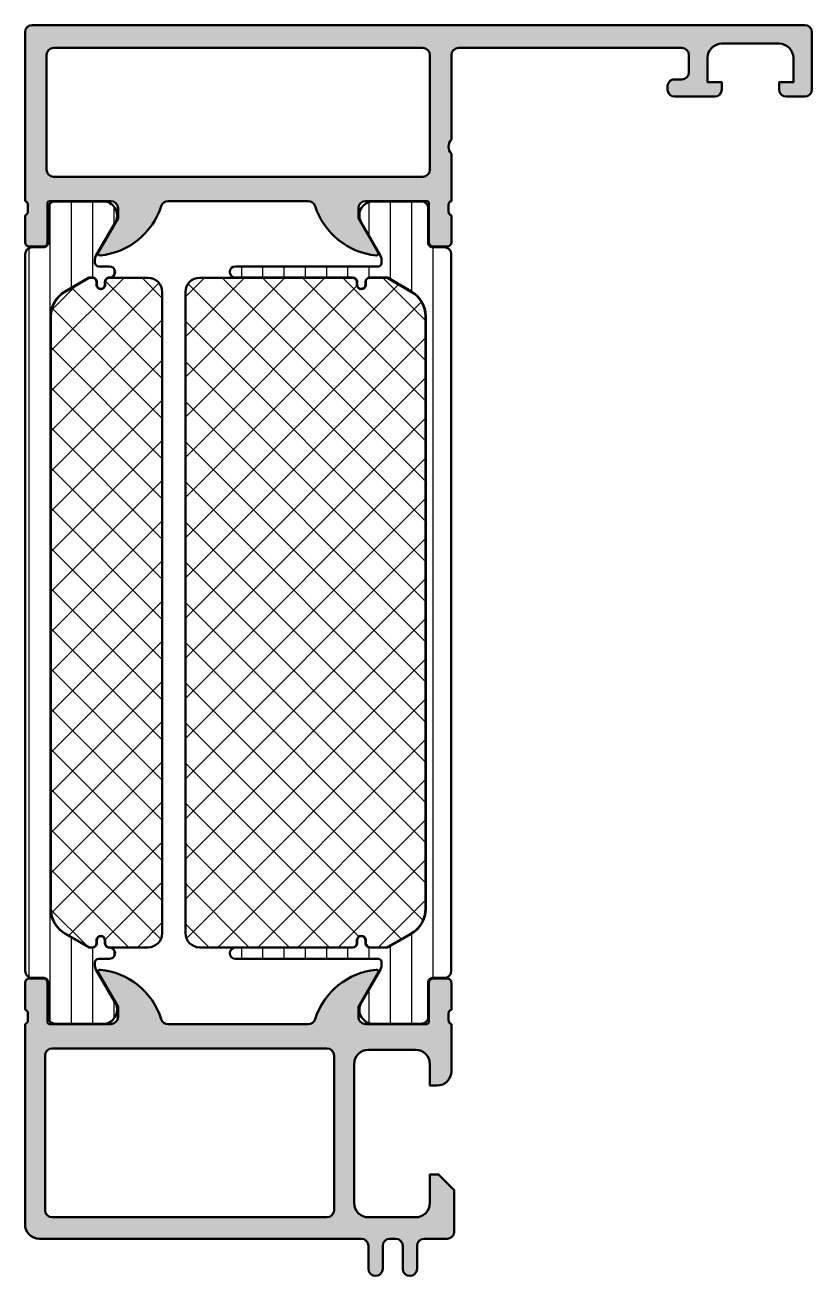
# Model space of a CAD drawing. Extents: x -30 to 25, y 2.6 to 90.
import ezdxf

# ---------------------------------------------------------------- set-up
doc = ezdxf.new("R2010")
doc.units = 0
for name, color, linetype, lineweight in [('0S-Alu contour', 7, 'Continuous', 50), ('0S-Alu hatch', 252, 'Continuous', 25), ('0S-Plastic contour', 254, 'Continuous', 50), ('0S-Plastic hatch', 253, 'Continuous', 25), ('0S-PT contour', 91, 'Continuous', 50), ('0S-PT hatch', 103, 'Continuous', 25)]:
    doc.layers.add(name, color=color, linetype=linetype, lineweight=lineweight)
pattern_1 = [(90, (0, 0), (-1.4859, 0), [])]
pattern_2 = [(135, (0, 0), (-1.403165018917055, -1.403165018917055), []), (225, (0, 0), (1.403165018917055, -1.403165018917055), [])]

# ---------------------------------------------------------------- blocks, each defined once
blk = doc.blocks.new('445310__942F8AA0_184A_4D0D_ACCE_D6B73CE4DEE0_')
at = {"layer": '0S-Alu hatch'}
h = blk.add_hatch(color=256, dxfattribs=at)
edge = h.paths.add_edge_path()
edge.add_line((-30, 89.50000000000001), (-30, 77.70000000000002))
edge.add_ellipse((-30.07883644654305, 77.4324794080069), major_axis=(-0.2788950563274323, 0), ratio=1, start_angle=178.8354106258941, end_angle=253.5801235805086, ccw=False)
edge.add_line((-29.799999, 77.42681100000848), (-29.799999, 76.97321700000853))
edge.add_ellipse((-30.07886709564317, 76.96755634053147), major_axis=(-0.278925541737151, 0), ratio=1, start_angle=106.42459455535439, end_angle=181.1628700728862, ccw=False)
edge.add_line((-30, 76.70001300000852), (-30, 74.82000200000002))
edge.add_arc((-29.7, 74.82000200000002), 0.3000000000000009, 180, 270)
edge.add_line((-29.7, 74.52000200000002), (-28.72002568095722, 74.52000200000002))
edge.add_arc((-28.72002568095722, 74.82000200000002), 0.3000000000000007, 270, 360)
edge.add_line((-28.42002568095722, 74.82000200000002), (-28.42002568095722, 77.58000000000001))
edge.add_ellipse((-28.30002568095725, 77.58000000000001), major_axis=(-0.1199999999999581, 0), ratio=1, start_angle=270, end_angle=360, ccw=False)
edge.add_line((-28.30002568095725, 77.69999999999997), (-24.00000000000005, 77.69999999999996))
edge.add_ellipse((-24.00000000000005, 77.19999999999997), major_axis=(-0.4999999999999841, 0), ratio=1, start_angle=180, end_angle=270, ccw=False)
edge.add_line((-23.50000000000006, 77.1999999999999), (-23.50000000000014, 76.4999999999999))
edge.add_line((-23.50000000000014, 76.4999999999999), (-24.8814954576225, 74.1071796769724))
edge.add_arc((-24.76188021535186, 74.03811978464825), 0.1381197846482768, 149.9999999999966, 275.6225775507904)
edge.add_arc((-25.23822324117373, 78.87660886184725), 4.999999999999465, 275.6225775507914, 342.2515836439296)
edge.add_ellipse((-19.99999999999992, 77.19999999999942), major_axis=(-0.5000000000005426, 0), ratio=1, start_angle=270, end_angle=342.2515836439292, ccw=False)
edge.add_line((-19.99999999999992, 77.69999999999997), (-10.20000000000016, 77.69999999999997))
edge.add_ellipse((-10.20000000000016, 77.19999999999933), major_axis=(-0.50000000000062, 0), ratio=1, start_angle=197.7484163560698, end_angle=270, ccw=False)
edge.add_arc((-4.96177675882636, 78.87660886184717), 4.999999999999383, 197.7484163560705, 264.3774224492094)
edge.add_arc((-5.438119784648151, 74.03811978464825), 0.1381197846482746, 264.3774224492096, 390.0000000000042)
edge.add_line((-5.31850454237751, 74.1071796769724), (-6.699999999999874, 76.4999999999999))
edge.add_line((-6.699999999999874, 76.4999999999999), (-6.699999999999938, 77.19999999999993))
edge.add_ellipse((-6.199999999999953, 77.19999999999997), major_axis=(-0.4999999999999858, 0), ratio=1, start_angle=270.0000000000004, end_angle=360, ccw=False)
edge.add_line((-6.199999999999956, 77.69999999999996), (-1.899974319042748, 77.69999999999997))
edge.add_ellipse((-1.899974319042748, 77.58000000000001), major_axis=(-0.1199999999999583, 0), ratio=1, start_angle=180, end_angle=270, ccw=False)
edge.add_line((-1.779974319042789, 77.58000000000001), (-1.779974319042793, 74.82000200000002))
edge.add_arc((-1.479974319042792, 74.82000200000002), 0.3000000000000007, 180, 270)
edge.add_line((-1.479974319042792, 74.52000200000002), (-0.5, 74.52000200000002))
edge.add_arc((-0.5, 74.82000200000002), 0.2999999999999971, 270, 360)
edge.add_line((-0.2000000000000028, 74.82000200000002), (-0.2000000000000028, 76.70001300000852))
edge.add_ellipse((-0.1211329043568377, 76.96755634053146), major_axis=(-0.278925541737145, 0), ratio=1, start_angle=-1.1628700728953163, end_angle=73.57540544464553, ccw=False)
edge.add_line((-0.4000009999999996, 76.97321700000856), (-0.4000010000000068, 77.42681100000839))
edge.add_ellipse((-0.1211635534569631, 77.4324794080069), major_axis=(-0.2788950563274335, 0), ratio=1, start_angle=-73.5801235805099, end_angle=1.1645893741260238, ccw=False)
edge.add_line((-0.1999999999999957, 77.70000000000002), (-0.2000000000000028, 80.99999999999996))
edge.add_ellipse((0.3250269539926585, 81.49999999999996), major_axis=(-0.7250195186467825, 0), ratio=1, start_angle=-43.6013499515912, end_angle=43.6013499515912, ccw=False)
edge.add_line((-0.2000000000000028, 81.99999999999994), (-0.2000000000000028, 87.9))
edge.add_ellipse((0.3000000000000114, 87.9), major_axis=(-0.5000000000000142, 0), ratio=1, start_angle=270, end_angle=360, ccw=False)
edge.add_line((0.3000000000000114, 88.4), (15.89999999999998, 88.4))
edge.add_ellipse((15.89999999999998, 87.90000000000003), major_axis=(-0.4999999999999947, 0), ratio=1, start_angle=180, end_angle=269.9999999999992, ccw=False)
edge.add_line((16.39999999999997, 87.90000000000003), (16.40000000000001, 86.70000000000005))
edge.add_ellipse((15.9, 86.70000000000003), major_axis=(-0.5000000000000142, 0), ratio=1, start_angle=90, end_angle=180, ccw=False)
edge.add_line((15.9, 86.20000000000002), (15.40000000000001, 86.20000000000002))
edge.add_arc((15.4, 85.70000000000002), 0.5000000000000063, 89.9999999999992, 180)
edge.add_line((14.9, 85.70000000000002), (14.90000000000001, 85.49999999999999))
edge.add_arc((15.40000000000002, 85.5), 0.5000000000000071, 180, 270)
edge.add_line((15.40000000000002, 85), (18.19999999999999, 85))
edge.add_arc((18.19999999999999, 85.5), 0.5000000000000018, 270, 360)
edge.add_line((18.69999999999999, 85.5), (18.69999999999999, 86))
edge.add_line((18.69999999999999, 86), (17.69999999999999, 86))
edge.add_line((17.69999999999999, 86), (17.69999999999998, 87.70000000000002))
edge.add_ellipse((18.69999999999998, 87.70000000000002), major_axis=(-1, 0), ratio=1, start_angle=269.9999999999996, end_angle=360, ccw=False)
edge.add_line((18.69999999999999, 88.70000000000002), (22.69999999999996, 88.7))
edge.add_ellipse((22.69999999999996, 87.70000000000002), major_axis=(-0.9999999999999948, 0), ratio=1, start_angle=180, end_angle=270, ccw=False)
edge.add_line((23.69999999999995, 87.70000000000002), (23.7, 86))
edge.add_line((23.7, 86), (22.69999999999999, 86))
edge.add_line((22.69999999999999, 86), (22.69999999999999, 85.5))
edge.add_arc((23.19999999999999, 85.5), 0.5, 180, 270)
edge.add_line((23.19999999999999, 85), (24.5, 85))
edge.add_arc((24.5, 85.5), 0.5, 270, 360)
edge.add_line((25, 85.5), (25, 89.50000000000001))
edge.add_arc((24.5, 89.50000000000001), 0.5, 0, 90)
edge.add_line((24.5, 90), (-29.5, 90))
edge.add_arc((-29.5, 89.50000000000001), 0.4999999999999999, 90, 180)
edge = h.paths.add_edge_path()
edge.add_ellipse((-28, 79.89999999999996), major_axis=(-0.5, 0), ratio=1, start_angle=0, end_angle=90, ccw=False)
edge.add_line((-28.5, 79.89999999999996), (-28.5, 87.90000000000002))
edge.add_ellipse((-28, 87.90000000000002), major_axis=(-0.5, 0), ratio=1, start_angle=270.0000000000004, end_angle=360, ccw=False)
edge.add_line((-28.00000000000001, 88.4), (-2.199999999999992, 88.4))
edge.add_ellipse((-2.199999999999995, 87.90000000000002), major_axis=(-0.4999999999999965, 0), ratio=1, start_angle=180, end_angle=269.9999999999996, ccw=False)
edge.add_line((-1.699999999999999, 87.90000000000002), (-1.699999999999995, 79.89999999999996))
edge.add_ellipse((-2.199999999999995, 79.89999999999996), major_axis=(-0.5, 0), ratio=1, start_angle=90, end_angle=180, ccw=False)
edge.add_line((-2.199999999999995, 79.39999999999996), (-28, 79.39999999999996))
at = {"layer": '0S-Alu contour', "color": 7}
for points in [[(-30, 89.50000000000001), (-30, 77.70000000000002)], [(24.5, 90), (-29.5, 90)], [(25, 85.5), (25, 89.50000000000001)], [(-28.00000000000001, 88.4), (-2.199999999999992, 88.4)], [(0.3000000000000114, 88.4), (15.89999999999998, 88.4)], [(18.69999999999999, 88.70000000000002), (22.69999999999996, 88.7)], [(-28.5, 79.89999999999996), (-28.5, 87.90000000000002)], [(-1.699999999999999, 87.90000000000002), (-1.699999999999995, 79.89999999999996)], [(-0.2000000000000028, 81.99999999999994), (-0.2000000000000028, 87.9)], [(16.39999999999997, 87.90000000000003), (16.40000000000001, 86.70000000000005)], [(18.69999999999999, 85.5), (18.69999999999999, 86), (17.69999999999999, 86), (17.69999999999998, 87.70000000000002)], [(23.69999999999995, 87.70000000000002), (23.7, 86), (22.69999999999999, 86), (22.69999999999999, 85.5)], [(14.9, 85.70000000000002), (14.90000000000001, 85.49999999999999)], [(15.9, 86.20000000000002), (15.40000000000001, 86.20000000000002)], [(15.40000000000002, 85), (18.19999999999999, 85)], [(23.19999999999999, 85), (24.5, 85)], [(-0.1999999999999957, 77.70000000000002), (-0.2000000000000028, 80.99999999999996)], [(-2.199999999999995, 79.39999999999996), (-28, 79.39999999999996)], [(-29.799999, 77.42681100000848), (-29.799999, 76.97321700000853)], [(-28.42002568095722, 74.82000200000002), (-28.42002568095722, 77.58000000000001)], [(-28.30002568095725, 77.69999999999997), (-24.00000000000005, 77.69999999999996)], [(-23.50000000000006, 77.1999999999999), (-23.50000000000014, 76.4999999999999), (-24.8814954576225, 74.1071796769724)], [(-19.99999999999992, 77.69999999999997), (-10.20000000000016, 77.69999999999997)], [(-5.31850454237751, 74.1071796769724), (-6.699999999999874, 76.4999999999999), (-6.699999999999938, 77.19999999999993)], [(-6.199999999999956, 77.69999999999996), (-1.899974319042748, 77.69999999999997)], [(-1.779974319042789, 77.58000000000001), (-1.779974319042793, 74.82000200000002)], [(-0.4000009999999996, 76.97321700000856), (-0.4000010000000068, 77.42681100000839)], [(-30, 76.70001300000852), (-30, 74.82000200000002)], [(-0.2000000000000028, 74.82000200000002), (-0.2000000000000028, 76.70001300000852)], [(-29.7, 74.52000200000002), (-28.72002568095722, 74.52000200000002)], [(-1.479974319042792, 74.52000200000002), (-0.5, 74.52000200000002)]]:
    blk.add_lwpolyline(points, dxfattribs=at)
for centre, radius, start, end in [((-29.5, 89.50000000000001), 0.4999999999999999, 90, 180), ((24.5, 89.50000000000001), 0.5, 0, 90), ((15.4, 85.70000000000002), 0.5000000000000063, 89.9999999999992, 180), ((15.40000000000002, 85.5), 0.5000000000000071, 180, 270), ((18.19999999999999, 85.5), 0.5000000000000018, 270, 0), ((23.19999999999999, 85.5), 0.5, 180, 270), ((24.5, 85.5), 0.5, 270, 0), ((-25.23822324117373, 78.87660886184725), 4.999999999999465, 275.6225775507914, 342.2515836439296), ((-4.96177675882636, 78.87660886184717), 4.999999999999383, 197.7484163560705, 264.3774224492094), ((-29.7, 74.82000200000002), 0.3000000000000009, 180, 270), ((-28.72002568095722, 74.82000200000002), 0.3000000000000007, 270, 0), ((-1.479974319042792, 74.82000200000002), 0.3000000000000007, 180, 270), ((-0.5, 74.82000200000002), 0.2999999999999971, 270, 0), ((-24.76188021535186, 74.03811978464825), 0.1381197846482768, 149.9999999999966, 275.6225775507904), ((-5.438119784648151, 74.03811978464825), 0.1381197846482746, 264.3774224492096, 30.00000000000416)]:
    blk.add_arc(centre, radius, start, end, dxfattribs=at)
at = {"layer": '0S-Alu contour', "color": 7, "extrusion": (0, 0, -1)}
for centre, radius, start, end in [((28, 87.90000000000002), 0.5, 0, 89.99999999999959), ((2.199999999999995, 87.90000000000002), 0.4999999999999965, 90.0000000000004, 180), ((-0.3000000000000114, 87.9), 0.5000000000000142, 0, 90), ((-15.89999999999998, 87.90000000000003), 0.4999999999999947, 90.00000000000081, 180), ((-18.69999999999998, 87.70000000000002), 1, 0, 90.0000000000004), ((-22.69999999999996, 87.70000000000002), 0.9999999999999948, 90, 180), ((-15.9, 86.70000000000003), 0.5000000000000142, 180, 270), ((-0.3250269539926585, 81.49999999999996), 0.7250195186467825, 316.3986500484088, 43.60134995159124), ((28, 79.89999999999996), 0.5, 270, 0), ((2.199999999999995, 79.89999999999996), 0.5, 180, 270), ((30.07883644654305, 77.4324794080069), 0.2788950563274323, 106.4198764194914, 181.164589374106), ((30.07886709564317, 76.96755634053147), 0.278925541737151, 178.8371299271138, 253.5754054446456), ((28.30002568095725, 77.58000000000001), 0.1199999999999581, 0, 90), ((24.00000000000005, 77.19999999999997), 0.4999999999999841, 90, 180), ((19.99999999999992, 77.19999999999942), 0.5000000000005426, 17.74841635607081, 90), ((10.20000000000016, 77.19999999999933), 0.50000000000062, 90, 162.2515836439302), ((6.199999999999953, 77.19999999999997), 0.4999999999999858, 0, 89.99999999999959), ((1.899974319042748, 77.58000000000001), 0.1199999999999584, 90, 180), ((0.1211635534569631, 77.4324794080069), 0.2788950563274335, 358.835410625874, 73.58012358050996), ((0.1211329043568377, 76.96755634053146), 0.278925541737145, 286.4245945553545, 1.162870072895314)]:
    blk.add_arc(centre, radius, start, end, dxfattribs=at)
blk = doc.blocks.new('245311__63A30DC7_624A_4DA8_8E64_0134F346E41F___566C9A61_03D6_4A6A_8E09_18BAAC783CF0_')
at = {"layer": '0S-Plastic hatch'}
h = blk.add_hatch(dxfattribs=at)
h.set_pattern_fill('ANSI31', color=256, scale=0.4680000000000001, angle=45, style=0)
h.set_pattern_definition(pattern_1)
edge = h.paths.add_edge_path()
edge.add_line((-29.98999999999998, 73.99000567891636), (-29.99000000000003, 23.90999432108362))
edge.add_arc((-29.50000267890925, 23.90999432108359), 0.4899973210907866, 180, 269.999999999995)
edge.add_line((-29.50000267890929, 23.41999699999281), (-28.68966866666667, 23.419997))
edge.add_ellipse((-28.68966866667265, 23.10999699999401), major_axis=(-0.310000000005985, 0), ratio=1, start_angle=179.9920751560095, end_angle=269.9999999988936, ccw=False)
edge.add_line((-28.37966866963196, 23.10995412246175), (-28.38000061238376, 20.7100637501333))
edge.add_arc((-27.89000463962509, 20.70999597743861), 0.4899959774455829, 179.9920752627072, 269.9999999999988)
edge.add_line((-27.8900046396251, 20.21999999999302), (-24.41417750381576, 20.21999999999998))
edge.add_arc((-24.55577115089187, 21.19981807472283), 0.9899960709244723, 278.2228963589, 392.7407569883838)
edge.add_line((-23.723059445911, 21.7352463489424), (-25.04169560553939, 24.0191914871744))
edge.add_ellipse((-24.60002263457822, 24.27419146093213), major_axis=(-0.509999999896189, 0), ratio=1, start_angle=-0.0057438201249055965, end_angle=29.99999660246999, ccw=False)
edge.add_line((-25.11002263191171, 24.27424258770438), (-25.10999999868413, 24.50002606462566))
edge.add_ellipse((-24.84999999997313, 24.4999999999825), major_axis=(-0.2600000000174792, 0), ratio=1, start_angle=270.00000000000233, end_angle=359.99425617670244, ccw=False)
edge.add_line((-24.84999999997314, 24.75999999999998), (-24.09959336060901, 24.76000000000001))
edge.add_arc((-24.09959336060903, 25.14925907311675), 0.3892590731167473, 270.0000000000026, 450.0000000000031)
edge.add_ellipse((-24.09959336060908, 25.85000000000003), major_axis=(-0.3114818537665229, 0), ratio=1, start_angle=0, end_angle=90.0000000000046, ccw=False)
edge.add_line((-24.4110752143756, 25.85000000000004), (-24.4110752143756, 26.0505707952862))
edge.add_arc((-24.70050441908937, 26.0505707952862), 0.2894292047137616, 0, 180)
edge.add_line((-24.98993362380313, 26.0505707952862), (-24.98993362380314, 25.84999999999995))
edge.add_ellipse((-25.29993362380308, 25.84999999999994), major_axis=(-0.3099999999999357, 0), ratio=1, start_angle=93.3384387200336, end_angle=180, ccw=False)
edge.add_line((-25.2818811508455, 25.5405260782875), (-25.46501280946024, 25.54052607828744))
edge.add_ellipse((-25.46501280946027, 25.75052607828745), major_axis=(-0.210000000000008, 0), ratio=1, start_angle=59.999999999990905, end_angle=90.00000000000767, ccw=False)
edge.add_line((-25.5700128094603, 25.56866074349273), (-27.20499999999998, 26.51262103807233))
edge.add_ellipse((-26.20000000000004, 28.25333209967906), major_axis=(-2.009999999999977, 0), ratio=1, start_angle=0, end_angle=60.00000000000159, ccw=False)
edge.add_line((-28.21000000000001, 28.25333209967906), (-28.21000000000001, 69.64666790036812))
edge.add_ellipse((-26.20000000000012, 69.64666790036812), major_axis=(-2.009999999999889, 0), ratio=1, start_angle=300.00000000000347, end_angle=360, ccw=False)
edge.add_line((-27.20500000000017, 71.38737896197468), (-25.57001280946063, 72.3313392565544))
edge.add_ellipse((-25.46501280946054, 72.14947392175954), major_axis=(-0.2100000000001571, 0), ratio=1, start_angle=269.9999999999845, end_angle=300.00000000000307, ccw=False)
edge.add_line((-25.46501280946048, 72.35947392175969), (-25.2818811508455, 72.35947392175964))
edge.add_ellipse((-25.29993362380309, 72.05000000004719), major_axis=(-0.3099999999999652, 0), ratio=1, start_angle=180, end_angle=266.6615612799634, ccw=False)
edge.add_line((-24.98993362380313, 72.05000000004719), (-24.98993362380313, 71.84942920476095))
edge.add_arc((-24.70050441908937, 71.84942920476092), 0.2894292047137616, 180, 360)
edge.add_line((-24.4110752143756, 71.84942920476092), (-24.4110752143756, 72.05000000004706))
edge.add_ellipse((-24.09959336060904, 72.05000000004706), major_axis=(-0.3114818537665647, 0), ratio=1, start_angle=269.99999999999864, end_angle=360, ccw=False)
edge.add_arc((-24.09959336060901, 72.75074092693039), 0.3892590731167615, 269.9999999999979, 449.9999999999978)
edge.add_line((-24.099593360609, 73.14000000004715), (-24.84999999997314, 73.1400000000472))
edge.add_ellipse((-24.8499999999453, 73.40000000009249), major_axis=(-0.2600000000452951, 0), ratio=1, start_angle=0.005743817079121527, end_angle=89.99999999386512, ccw=False)
edge.add_line((-25.10999999868413, 73.39997393547714), (-25.11002263191199, 73.62575741507752))
edge.add_ellipse((-24.60002263447444, 73.62580853904004), major_axis=(-0.5099999999999606, 0), ratio=1, start_angle=-29.999996599344797, end_angle=0.0057435044358271625, ccw=False)
edge.add_line((-25.04169560553939, 73.88080851282557), (-23.723059445911, 76.16475365105757))
edge.add_arc((-24.55577115089189, 76.70018192527714), 0.9899960709244812, 327.2592430116167, 441.7771036411023)
edge.add_line((-24.41417750381582, 77.67999999999999), (-27.89000463962506, 77.68000000000696))
edge.add_arc((-27.89000530483664, 77.19000468768093), 0.4899953123264677, 89.99992221595787, 180.0002246966147)
edge.add_line((-28.38000061715935, 77.19000276606525), (-28.37966866666667, 74.79000300000136))
edge.add_ellipse((-28.68966866666671, 74.79000300000003), major_axis=(-0.3100000000000396, 0), ratio=1, start_angle=89.99999999999278, end_angle=180, ccw=False)
edge.add_line((-28.68966866666675, 74.48000299999998), (-29.50000267890921, 74.48000300000714))
edge.add_arc((-29.50000267890919, 73.99000567891636), 0.4899973210907849, 90.00000000000124, 180)
at = {"layer": '0S-Plastic contour', "color": 7}
for points in [[(-28.38000061715935, 77.19000276606525), (-28.37966866666667, 74.79000300000136)], [(-24.41417750381582, 77.67999999999999), (-27.89000463962506, 77.68000000000696)], [(-25.04169560553939, 73.88080851282557), (-23.723059445911, 76.16475365105757)], [(-28.68966866666675, 74.48000299999998), (-29.50000267890921, 74.48000300000714)], [(-29.98999999999998, 73.99000567891636), (-29.99000000000003, 23.90999432108362)], [(-25.10999999868413, 73.39997393547714), (-25.11002263191199, 73.62575741507752)], [(-24.099593360609, 73.14000000004715), (-24.84999999997314, 73.1400000000472)], [(-27.20500000000017, 71.38737896197468), (-25.57001280946063, 72.3313392565544)], [(-25.46501280946048, 72.35947392175969), (-25.2818811508455, 72.35947392175964)], [(-24.98993362380313, 72.05000000004719), (-24.98993362380313, 71.84942920476095)], [(-24.4110752143756, 71.84942920476092), (-24.4110752143756, 72.05000000004706)], [(-28.21000000000001, 28.25333209967906), (-28.21000000000001, 69.64666790036812)], [(-25.5700128094603, 25.56866074349273), (-27.20499999999998, 26.51262103807233)], [(-25.2818811508455, 25.5405260782875), (-25.46501280946024, 25.54052607828744)], [(-24.98993362380313, 26.0505707952862), (-24.98993362380314, 25.84999999999995)], [(-24.4110752143756, 25.85000000000004), (-24.4110752143756, 26.0505707952862)], [(-25.11002263191171, 24.27424258770438), (-25.10999999868413, 24.50002606462566)], [(-24.84999999997314, 24.75999999999998), (-24.09959336060901, 24.76000000000001)], [(-23.723059445911, 21.7352463489424), (-25.04169560553939, 24.0191914871744)], [(-29.50000267890929, 23.41999699999281), (-28.68966866666667, 23.419997)], [(-28.37966866963196, 23.10995412246175), (-28.38000061238376, 20.7100637501333)], [(-27.8900046396251, 20.21999999999302), (-24.41417750381576, 20.21999999999998)]]:
    blk.add_lwpolyline(points, dxfattribs=at)
for centre, radius, start, end in [((-27.89000530483664, 77.19000468768093), 0.4899953123264677, 89.99992221595787, 180.0002246966147), ((-24.55577115089189, 76.70018192527714), 0.9899960709244812, 327.2592430116167, 81.77710364110236), ((-29.50000267890919, 73.99000567891636), 0.4899973210907849, 90.00000000000124, 180), ((-24.09959336060901, 72.75074092693039), 0.3892590731167615, 269.9999999999979, 89.99999999999793), ((-24.70050441908937, 71.84942920476092), 0.2894292047137616, 180, 0), ((-24.70050441908937, 26.0505707952862), 0.2894292047137616, 0, 180), ((-24.09959336060903, 25.14925907311675), 0.3892590731167473, 270.0000000000026, 90.00000000000314), ((-29.50000267890925, 23.90999432108359), 0.4899973210907866, 180, 269.999999999995), ((-24.55577115089187, 21.19981807472283), 0.9899960709244723, 278.2228963589, 32.74075698838383), ((-27.89000463962509, 20.70999597743861), 0.4899959774455829, 179.9920752627072, 269.9999999999988)]:
    blk.add_arc(centre, radius, start, end, dxfattribs=at)
at = {"layer": '0S-Plastic contour', "color": 7, "extrusion": (0, 0, -1)}
for centre, radius, start, end in [((28.68966866666671, 74.79000300000003), 0.3100000000000396, 180, 270.0000000000072), ((24.60002263447444, 73.62580853904004), 0.5099999999999606, 359.9942564955642, 29.99999659934476), ((24.8499999999453, 73.40000000009249), 0.2600000000452951, 270.0000000061349, 359.9942561829209), ((25.46501280946054, 72.14947392175954), 0.2100000000001571, 59.9999999999969, 90.0000000000155), ((25.29993362380309, 72.05000000004719), 0.3099999999999653, 93.33843872003658, 180), ((24.09959336060904, 72.05000000004706), 0.3114818537665647, 0, 90.00000000000134), ((26.20000000000012, 69.64666790036812), 2.009999999999889, 0, 59.99999999999651), ((26.20000000000004, 28.25333209967906), 2.009999999999977, 299.9999999999984, 0), ((25.46501280946027, 25.75052607828745), 0.210000000000008, 269.9999999999923, 300.0000000000091), ((25.29993362380308, 25.84999999999994), 0.3099999999999357, 180, 266.6615612799664), ((24.09959336060908, 25.85000000000003), 0.3114818537665229, 269.9999999999954, 0), ((24.84999999997313, 24.4999999999825), 0.2600000000174792, 0.0057438232975819, 89.99999999999766), ((24.60002263457822, 24.27419146093213), 0.509999999896189, 330.00000339753, 0.0057438201249144), ((28.68966866667265, 23.10999699999401), 0.310000000005985, 90.00000000110643, 180.0079248439906)]:
    blk.add_arc(centre, radius, start, end, dxfattribs=at)
blk = doc.blocks.new('465440__913834DA_C966_4F24_A6AC_8AFA017C6635_')
at = {"layer": '0S-PT hatch'}
h = blk.add_hatch(dxfattribs=at)
h.set_pattern_fill('ANSI37', color=256, scale=0.625, angle=90, style=0)
h.set_pattern_definition(pattern_2)
edge = h.paths.add_edge_path()
edge.add_line((-20.41000000000002, 71.35020331974262), (-20.41000000000001, 26.54979668030449))
edge.add_ellipse((-21.40000000000001, 26.5497966803045), major_axis=(-0.9900000000000002, 0), ratio=1, start_angle=90, end_angle=180, ccw=False)
edge.add_line((-21.40000000000001, 25.5597966803045), (-24.1010752143756, 25.5597966803045))
edge.add_ellipse((-24.1010752143756, 25.84979668030451), major_axis=(-0.2900000000000062, 0), ratio=1, start_angle=0, end_angle=90, ccw=False)
edge.add_line((-24.39107521437561, 25.84979668030451), (-24.39107521437561, 26.05036747559074))
edge.add_arc((-24.70050441908937, 26.05036747559074), 0.3094292047137621, 0, 180)
edge.add_line((-25.00993362380313, 26.05036747559074), (-25.00993362380313, 25.84979668030451))
edge.add_ellipse((-25.29993362380312, 25.84979668030449), major_axis=(-0.2899999999999885, 0), ratio=1, start_angle=93.45167180619848, end_angle=180, ccw=False)
edge.add_line((-25.28247370832823, 25.56032275859201), (-25.46501280946046, 25.56032275859202))
edge.add_ellipse((-25.46501280946048, 25.75032275859201), major_axis=(-0.1899999999999835, 0), ratio=1, start_angle=60.000000000005, end_angle=90.00000000000432, ccw=False)
edge.add_line((-25.56001280946046, 25.58577793187297), (-27.19499999999999, 26.52973822645254))
edge.add_ellipse((-26.20000000000003, 28.25312877998358), major_axis=(-1.989999999999987, 0), ratio=1, start_angle=0, end_angle=60.00000000000108, ccw=False)
edge.add_line((-28.19000000000001, 28.25312877998356), (-28.19000000000001, 69.64646458067261))
edge.add_ellipse((-26.20000000000002, 69.6464645806726), major_axis=(-1.989999999999986, 0), ratio=1, start_angle=299.99999999999903, end_angle=360, ccw=False)
edge.add_line((-27.19499999999999, 71.36985513420365), (-25.56001280946044, 72.31381542878322))
edge.add_ellipse((-25.46501280946046, 72.14927060206422), major_axis=(-0.1899999999999445, 0), ratio=1, start_angle=270, end_angle=300.0000000000005, ccw=False)
edge.add_line((-25.46501280946046, 72.33927060206416), (-25.28247370832828, 72.33927060206416))
edge.add_ellipse((-25.29993362380313, 72.04979668035166), major_axis=(-0.2900000000000014, 0), ratio=1, start_angle=180, end_angle=266.5483281938122, ccw=False)
edge.add_line((-25.00993362380313, 72.04979668035166), (-25.00993362380313, 71.84922588506542))
edge.add_arc((-24.69996681190156, 71.84922588506542), 0.309966811901563, 180, 360)
edge.add_line((-24.39, 71.84922588506542), (-24.39, 72.0497966803045))
edge.add_ellipse((-24.09959336060903, 72.0497966803045), major_axis=(-0.2904066393909739, 0), ratio=1, start_angle=270.00000000099953, end_angle=360, ccw=False)
edge.add_line((-24.09959336061409, 72.34020331969548), (-21.40000000001727, 72.3402033197426))
edge.add_ellipse((-21.39999999999998, 71.35020331974262), major_axis=(-0.9899999999999735, 0), ratio=1, start_angle=180, end_angle=270.0000000010005, ccw=False)
at = {"layer": '0S-PT contour', "color": 7}
for points in [[(-27.19499999999999, 71.36985513420365), (-25.56001280946044, 72.31381542878322)], [(-25.46501280946046, 72.33927060206416), (-25.28247370832828, 72.33927060206416)], [(-25.00993362380313, 72.04979668035166), (-25.00993362380313, 71.84922588506542)], [(-24.39, 71.84922588506542), (-24.39, 72.0497966803045)], [(-24.09959336061409, 72.34020331969548), (-21.40000000001727, 72.3402033197426)], [(-20.41000000000002, 71.35020331974262), (-20.41000000000001, 26.54979668030449)], [(-28.19000000000001, 28.25312877998356), (-28.19000000000001, 69.64646458067261)], [(-25.56001280946046, 25.58577793187297), (-27.19499999999999, 26.52973822645254)], [(-25.28247370832823, 25.56032275859201), (-25.46501280946046, 25.56032275859202)], [(-25.00993362380313, 26.05036747559074), (-25.00993362380313, 25.84979668030451)], [(-24.39107521437561, 25.84979668030451), (-24.39107521437561, 26.05036747559074)], [(-21.40000000000001, 25.5597966803045), (-24.1010752143756, 25.5597966803045)]]:
    blk.add_lwpolyline(points, dxfattribs=at)
at = {"layer": '0S-PT contour', "color": 7, "extrusion": (0, 0, -1)}
for centre, radius, start, end in [((25.46501280946046, 72.14927060206422), 0.1899999999999445, 59.99999999999949, 90), ((25.29993362380313, 72.04979668035166), 0.2900000000000014, 93.45167180618778, 180), ((24.09959336060903, 72.0497966803045), 0.2904066393909739, 0, 89.99999999900047), ((21.39999999999998, 71.35020331974262), 0.9899999999999735, 89.9999999989995, 180), ((26.20000000000002, 69.6464645806726), 1.989999999999986, 0, 60.00000000000097), ((26.20000000000003, 28.25312877998358), 1.989999999999987, 299.9999999999989, 0), ((21.40000000000001, 26.5497966803045), 0.9900000000000002, 180, 270), ((25.46501280946048, 25.75032275859201), 0.1899999999999835, 269.9999999999957, 299.9999999999951), ((25.29993362380312, 25.84979668030449), 0.2899999999999885, 180, 266.5483281938015), ((24.1010752143756, 25.84979668030451), 0.2900000000000062, 270, 0)]:
    blk.add_arc(centre, radius, start, end, dxfattribs=at)
at = {"layer": '0S-PT contour', "color": 7}
for centre, radius, start, end in [((-24.69996681190156, 71.84922588506542), 0.309966811901563, 180, 0), ((-24.70050441908937, 26.05036747559074), 0.3094292047137621, 0, 180)]:
    blk.add_arc(centre, radius, start, end, dxfattribs=at)
blk = doc.blocks.new('465440__EED64E44_3537_4943_BE03_B555B960053C_')
at = {"layer": '0S-PT hatch'}
h = blk.add_hatch(dxfattribs=at)
h.set_pattern_fill('ANSI37', color=256, scale=0.625, angle=90, style=0)
h.set_pattern_definition(pattern_2)
edge = h.paths.add_edge_path()
edge.add_line((-18.78999999999999, 71.3502033197427), (-18.78999999999999, 26.54979668030455))
edge.add_arc((-17.80000000000004, 26.54979668030449), 0.9899999999999433, 180, 270.0010508003319)
edge.add_line((-17.79998184347373, 25.55979668047104), (-7.099961493318517, 25.55999291816626))
edge.add_arc((-7.099966811901506, 25.84999291811748), 0.2899999999999916, 270.0010508012355, 360)
edge.add_line((-6.809966811901514, 25.8499929181175), (-6.809966811901507, 26.05056371340373))
edge.add_ellipse((-6.500537607187744, 26.05056371340373), major_axis=(-0.3094292047137621, 0), ratio=1, start_angle=180, end_angle=360, ccw=False)
edge.add_line((-6.191108402473982, 26.05056371340373), (-6.191108402473982, 25.8499929181175))
edge.add_arc((-5.901115496820779, 25.8499929181175), 0.2899929056532038, 180, 266.5483267860215)
edge.add_line((-5.918574992281456, 25.5605260783112), (-4.734987190539484, 25.5605260783112))
edge.add_arc((-4.734987190539481, 25.75052607831118), 0.1899999999999835, 269.9999999999989, 300.0000000000036)
edge.add_line((-4.639987190539478, 25.58598125159216), (-3.004999999999924, 26.52994154617174))
edge.add_arc((-3.999999999999921, 28.25333209970278), 1.990000000000004, 299.9999999999999, 360)
edge.add_line((-2.009999999999916, 28.25333209970277), (-2.009999999999926, 69.64666790039179))
edge.add_arc((-3.999999999999932, 69.64666790039179), 1.990000000000005, 0, 60.00000000000091)
edge.add_line((-3.004999999999952, 71.37005845392285), (-4.6399871905395, 72.3140187485024))
edge.add_arc((-4.734987190539474, 72.14947392178341), 0.189999999999945, 59.99999999999949, 90.00000000014249)
edge.add_line((-4.734987190539946, 72.33947392178335), (-5.91856164359682, 72.33947392178037))
edge.add_arc((-5.901101308106529, 72.04999291814106), 0.2900070943674542, 93.45167039847306, 180)
edge.add_line((-6.191108402473982, 72.04999291814106), (-6.191108402473986, 71.84942212285485))
edge.add_ellipse((-6.50107521437555, 71.84942212285485), major_axis=(-0.3099668119015639, 0), ratio=1, start_angle=0, end_angle=180, ccw=False)
edge.add_line((-6.811042026277114, 71.84942212285483), (-6.811042026277114, 72.04999291809392))
edge.add_arc((-7.101448665668126, 72.04999291809386), 0.2904066393910121, 0, 90.00105094551338)
edge.add_line((-7.101453992440138, 72.34039955743603), (-17.80001815903938, 72.34020331957613))
edge.add_arc((-17.80000000000002, 71.3502033197427), 0.9899999999999701, 90.00105094577314, 180)
at = {"layer": '0S-PT contour', "color": 7}
for points in [[(-7.101453992440138, 72.34039955743603), (-17.80001815903938, 72.34020331957613)], [(-6.811042026277114, 71.84942212285483), (-6.811042026277114, 72.04999291809392)], [(-6.191108402473982, 72.04999291814106), (-6.191108402473986, 71.84942212285485)], [(-4.734987190539946, 72.33947392178335), (-5.91856164359682, 72.33947392178037)], [(-3.004999999999952, 71.37005845392285), (-4.6399871905395, 72.3140187485024)], [(-18.78999999999999, 71.3502033197427), (-18.78999999999999, 26.54979668030455)], [(-2.009999999999916, 28.25333209970277), (-2.009999999999926, 69.64666790039179)], [(-4.639987190539478, 25.58598125159216), (-3.004999999999924, 26.52994154617174)], [(-17.79998184347373, 25.55979668047104), (-7.099961493318517, 25.55999291816626)], [(-6.809966811901514, 25.8499929181175), (-6.809966811901507, 26.05056371340373)], [(-6.191108402473982, 26.05056371340373), (-6.191108402473982, 25.8499929181175)], [(-5.918574992281456, 25.5605260783112), (-4.734987190539484, 25.5605260783112)]]:
    blk.add_lwpolyline(points, dxfattribs=at)
for centre, radius, start, end in [((-17.80000000000002, 71.3502033197427), 0.9899999999999701, 90.00105094577314, 180), ((-7.101448665668126, 72.04999291809386), 0.2904066393910121, 0, 90.00105094551338), ((-5.901101308106529, 72.04999291814106), 0.2900070943674542, 93.45167039847306, 180), ((-4.734987190539474, 72.14947392178341), 0.189999999999945, 59.99999999999949, 90.00000000014249), ((-3.999999999999932, 69.64666790039179), 1.990000000000005, 0, 60.00000000000091), ((-3.999999999999921, 28.25333209970278), 1.990000000000004, 299.9999999999999, 0), ((-17.80000000000004, 26.54979668030449), 0.9899999999999433, 180, 270.0010508003319), ((-7.099966811901506, 25.84999291811748), 0.2899999999999916, 270.0010508012355, 0), ((-5.901115496820779, 25.8499929181175), 0.2899929056532038, 180, 266.5483267860215), ((-4.734987190539481, 25.75052607831118), 0.1899999999999835, 269.9999999999989, 300.0000000000036)]:
    blk.add_arc(centre, radius, start, end, dxfattribs=at)
at = {"layer": '0S-PT contour', "color": 7, "extrusion": (0, 0, -1)}
for centre, radius, start, end in [((6.50107521437555, 71.84942212285485), 0.3099668119015639, 180, 0), ((6.500537607187744, 26.05056371340373), 0.3094292047137621, 0, 180)]:
    blk.add_arc(centre, radius, start, end, dxfattribs=at)
blk = doc.blocks.new('245311__BD6FCC2A_5DB9_4A11_8DBB_CDD908E2B7A5___9FDB3F6C_83A0_4A28_BE97_2376299A8D6C_')
at = {"layer": '0S-Plastic hatch'}
h = blk.add_hatch(dxfattribs=at)
h.set_pattern_fill('ANSI31', color=256, scale=0.4680000000000001, angle=45, style=0)
h.set_pattern_definition(pattern_1)
edge = h.paths.add_edge_path()
edge.add_line((-0.2099999999999937, 73.99000567895642), (-0.2100000000000435, 23.90999432109079))
edge.add_ellipse((-0.6999973210979215, 23.90999432109074), major_axis=(-0.4899973210978779, 0), ratio=1, start_angle=90.0000000000054, end_angle=180, ccw=False)
edge.add_line((-0.6999973210978752, 23.41999699999286), (-1.510331333337759, 23.41999700000004))
edge.add_arc((-1.510331333325307, 23.10999699998483), 0.3100000000152079, 90.0000000023015, 180.0079247400522)
edge.add_line((-1.820331330375299, 23.10995412301487), (-1.819999387623528, 20.71006375071923))
edge.add_ellipse((-2.309995360382099, 20.70999597743864), major_axis=(-0.4899959774455662, 0), ratio=1, start_angle=90.0000000000012, end_angle=180.0079248057727, ccw=False)
edge.add_line((-2.309995360382089, 20.21999999999307), (-5.7858224961914, 20.22000000000004))
edge.add_ellipse((-5.644228849115307, 21.19981807472289), major_axis=(-0.9899960709244696, 0), ratio=1, start_angle=-32.74075698832331, end_angle=81.77710364110112, ccw=False)
edge.add_line((-6.476940554096742, 21.73524634894157), (-5.1583155746703, 24.01917212144325))
edge.add_arc((-5.59991450761402, 24.27412934929443), 0.5099145081389524, 330.0000034017243, 360)
edge.add_line((-5.089999999475065, 24.27412934930395), (-5.089999999999928, 24.55000000042323))
edge.add_arc((-5.299999999999915, 24.55000000002369), 0.2099999999999866, 0, 90.00000000000095)
edge.add_line((-5.299999999999918, 24.76000000002367), (-15.3002494450501, 24.76000000002368))
edge.add_ellipse((-15.30024944508663, 25.15000000002368), major_axis=(-0.3900000000000006, 0), ratio=1, start_angle=-89.99633271794852, end_angle=90.0000000053663, ccw=False)
edge.add_line((-15.3002744074837, 25.5399999992248), (-7.099930719632936, 25.54052487158916))
edge.add_arc((-7.099965385709001, 25.85052344344652), 0.3099985737956576, 270.0064071902997, 360)
edge.add_line((-6.789966811913341, 25.85052344344653), (-6.789966811901503, 26.05003318807468))
edge.add_ellipse((-6.499999999999943, 26.05003318807468), major_axis=(-0.2899668119015608, 0), ratio=1, start_angle=180, end_angle=360, ccw=False)
edge.add_line((-6.210033188098382, 26.05003318807468), (-6.210033188098385, 25.85052607826407))
edge.add_arc((-5.90003318814551, 25.85052607826405), 0.3099999999528755, 180, 270)
edge.add_line((-5.90003318814551, 25.54052607831117), (-4.734987190539484, 25.54052607831117))
edge.add_arc((-4.734987190539509, 25.75052607831117), 0.2099999999999937, 270.0000000000068, 300.0000000000101)
edge.add_line((-4.62998719053948, 25.56866074351646), (-2.994999999999929, 26.51262103809603))
edge.add_arc((-3.999999999999925, 28.25333209970276), 2.010000000000006, 299.9999999999998, 360)
edge.add_line((-1.98999999999992, 28.25333209970276), (-1.98999999999993, 69.64666790039176))
edge.add_arc((-3.999999999999964, 69.64666790039176), 2.010000000000033, 0, 60.00000000000149)
edge.add_line((-2.994999999999993, 71.38737896199854), (-4.629987190539576, 72.33133925657809))
edge.add_arc((-4.734987190539644, 72.14947392178324), 0.2100000000001328, 60, 90.00000000000193)
edge.add_line((-4.734987190539651, 72.35947392178338), (-5.900033188098415, 72.35947392178326))
edge.add_arc((-5.900033188098387, 72.04947392178327), 0.3099999999999952, 90.00000000000524, 180)
edge.add_line((-6.210033188098382, 72.04947392178327), (-6.210033188098385, 71.84996681197264))
edge.add_ellipse((-6.499999999999946, 71.84996681197264), major_axis=(-0.2899668119015608, 0), ratio=1, start_angle=0, end_angle=180, ccw=False)
edge.add_line((-6.789966811901507, 71.84996681197264), (-6.789966811901503, 72.04947655660077))
edge.add_arc((-7.099966811901484, 72.04947655660077), 0.309999999999981, 0, 89.99350147898141)
edge.add_line((-7.099931651519192, 72.3594765546068), (-15.30024944504814, 72.36040663941462))
edge.add_ellipse((-15.30024944504825, 72.75020331971915), major_axis=(-0.3897966803045278, 0), ratio=1, start_angle=-89.9999999999846, end_angle=90.0000000000154, ccw=False)
edge.add_line((-15.30024944504835, 73.14000000002368), (-5.299999999999485, 73.14000000002412))
edge.add_arc((-5.299999999999489, 73.35000000002368), 0.2099999999995603, 270.0000000000009, 360)
edge.add_line((-5.089999999999928, 73.35000000002368), (-5.089999999999932, 73.62584774313979))
edge.add_arc((-5.599999999999919, 73.6258477431398), 0.5099999999999874, 0, 29.99999659934535)
edge.add_line((-5.158327028934952, 73.88084771692535), (-6.476940554096142, 76.16475365110473))
edge.add_ellipse((-5.644228849115314, 76.70018192532437), major_axis=(-0.9899960709244782, 0), ratio=1, start_angle=-81.77710364110129, end_angle=32.740756988388625, ccw=False)
edge.add_line((-5.785822496191403, 77.68000000004723), (-2.309995360382096, 77.68000000005416))
edge.add_ellipse((-2.309994695170271, 77.19000468772842), major_axis=(-0.4899953123262029, 0), ratio=1, start_angle=179.9997753066294, end_angle=270.0000777840708, ccw=False)
edge.add_line((-1.819999382847836, 77.19000276613708), (-1.820331333340519, 74.79000300002623))
edge.add_arc((-1.510331333340506, 74.79000300004722), 0.3100000000000129, 180, 270.0000000005069)
edge.add_line((-1.510331333337763, 74.4800030000472), (-0.699997321097964, 74.48000300005438))
edge.add_ellipse((-0.6999973210979676, 73.99000567895642), major_axis=(-0.489997321097972, 0), ratio=1, start_angle=180, end_angle=269.99999999999955, ccw=False)
at = {"layer": '0S-Plastic contour', "color": 7}
for points in [[(-5.785822496191403, 77.68000000004723), (-2.309995360382096, 77.68000000005416)], [(-1.819999382847836, 77.19000276613708), (-1.820331333340519, 74.79000300002623)], [(-5.158327028934952, 73.88084771692535), (-6.476940554096142, 76.16475365110473)], [(-1.510331333337763, 74.4800030000472), (-0.699997321097964, 74.48000300005438)], [(-5.089999999999928, 73.35000000002368), (-5.089999999999932, 73.62584774313979)], [(-0.2099999999999937, 73.99000567895642), (-0.2100000000000435, 23.90999432109079)], [(-15.30024944504835, 73.14000000002368), (-5.299999999999485, 73.14000000002412)], [(-7.099931651519192, 72.3594765546068), (-15.30024944504814, 72.36040663941462)], [(-6.789966811901507, 71.84996681197264), (-6.789966811901503, 72.04947655660077)], [(-6.210033188098382, 72.04947392178327), (-6.210033188098385, 71.84996681197264)], [(-4.734987190539651, 72.35947392178338), (-5.900033188098415, 72.35947392178326)], [(-2.994999999999993, 71.38737896199854), (-4.629987190539576, 72.33133925657809)], [(-1.98999999999992, 28.25333209970276), (-1.98999999999993, 69.64666790039176)], [(-4.62998719053948, 25.56866074351646), (-2.994999999999929, 26.51262103809603)], [(-15.3002744074837, 25.5399999992248), (-7.099930719632936, 25.54052487158916)], [(-6.789966811913341, 25.85052344344653), (-6.789966811901503, 26.05003318807468)], [(-6.210033188098382, 26.05003318807468), (-6.210033188098385, 25.85052607826407)], [(-5.90003318814551, 25.54052607831117), (-4.734987190539484, 25.54052607831117)], [(-5.299999999999918, 24.76000000002367), (-15.3002494450501, 24.76000000002368)], [(-5.089999999475065, 24.27412934930395), (-5.089999999999928, 24.55000000042323)], [(-6.476940554096742, 21.73524634894157), (-5.1583155746703, 24.01917212144325)], [(-1.820331330375299, 23.10995412301487), (-1.819999387623528, 20.71006375071923)], [(-0.6999973210978752, 23.41999699999286), (-1.510331333337759, 23.41999700000004)], [(-2.309995360382089, 20.21999999999307), (-5.7858224961914, 20.22000000000004)]]:
    blk.add_lwpolyline(points, dxfattribs=at)
at = {"layer": '0S-Plastic contour', "color": 7, "extrusion": (0, 0, -1)}
for centre, radius, start, end in [((5.644228849115314, 76.70018192532437), 0.9899960709244782, 327.2592430116114, 81.77710364110133), ((2.309994695170271, 77.19000468772842), 0.489995312326203, 89.9999222159292, 180.0002246933706), ((0.6999973210979676, 73.99000567895642), 0.489997321097972, 90.00000000000043, 180), ((15.30024944504825, 72.75020331971915), 0.3897966803045278, 269.9999999999846, 89.9999999999846), ((6.499999999999946, 71.84996681197264), 0.2899668119015608, 180, 0), ((6.499999999999943, 26.05003318807468), 0.2899668119015608, 0, 180), ((15.30024944508663, 25.15000000002368), 0.3900000000000006, 269.9999999946337, 89.9963327179486), ((0.6999973210979215, 23.90999432109074), 0.4899973210978779, 180, 269.9999999999946), ((5.644228849115307, 21.19981807472289), 0.9899960709244696, 278.222896358899, 32.74075698832324), ((2.309995360382099, 20.70999597743864), 0.4899959774455662, 179.9920751942273, 269.9999999999988)]:
    blk.add_arc(centre, radius, start, end, dxfattribs=at)
at = {"layer": '0S-Plastic contour', "color": 7}
for centre, radius, start, end in [((-1.510331333340506, 74.79000300004722), 0.3100000000000129, 180, 270.0000000005069), ((-5.599999999999919, 73.6258477431398), 0.5099999999999874, 0, 29.99999659934535), ((-5.299999999999489, 73.35000000002368), 0.2099999999995603, 270.0000000000009, 0), ((-7.099966811901484, 72.04947655660077), 0.309999999999981, 0, 89.99350147898141), ((-5.900033188098387, 72.04947392178327), 0.3099999999999952, 90.00000000000524, 180), ((-4.734987190539644, 72.14947392178324), 0.2100000000001328, 60, 90.00000000000193), ((-3.999999999999964, 69.64666790039176), 2.010000000000033, 0, 60.00000000000149), ((-3.999999999999925, 28.25333209970276), 2.010000000000006, 299.9999999999998, 0), ((-7.099965385709001, 25.85052344344652), 0.3099985737956576, 270.0064071902997, 0), ((-5.90003318814551, 25.85052607826405), 0.3099999999528755, 180, 270), ((-4.734987190539509, 25.75052607831117), 0.2099999999999937, 270.0000000000068, 300.0000000000101), ((-5.299999999999915, 24.55000000002369), 0.2099999999999866, 0, 90.00000000000095), ((-5.59991450761402, 24.27412934929443), 0.5099145081389524, 330.0000034017243, 0), ((-1.510331333325307, 23.10999699998483), 0.3100000000152079, 90.0000000023015, 180.0079247400522)]:
    blk.add_arc(centre, radius, start, end, dxfattribs=at)
blk = doc.blocks.new('445650__B8AF69ED_CDC7_4853_9099_8A3F8F437C5A_')
at = {"layer": '0S-Alu hatch'}
h = blk.add_hatch(color=256, dxfattribs=at)
edge = h.paths.add_edge_path()
edge.add_line((-30, 20.19999999999997), (-30, 6.199999999999988))
edge.add_arc((-29, 6.199999999999988), 0.9999999999999998, 180, 270)
edge.add_line((-29, 5.199999999999988), (-6.500000000000003, 5.199999999999988))
edge.add_ellipse((-6.500000000000003, 4.699999999999988), major_axis=(-0.5, 0), ratio=1, start_angle=180, end_angle=270, ccw=False)
edge.add_line((-6.000000000000003, 4.699999999999988), (-6, 3.0997251355992))
edge.add_arc((-5.499999999999996, 3.0997251355992), 0.5000000000000036, 180, 360)
edge.add_line((-4.999999999999992, 3.0997251355992), (-4.999999999999996, 4.699999999999988))
edge.add_ellipse((-4.499999999999996, 4.699999999999988), major_axis=(-0.5, 0), ratio=1, start_angle=270, end_angle=360, ccw=False)
edge.add_line((-4.499999999999996, 5.199999999999988), (-4.099999999999997, 5.199999999999988))
edge.add_ellipse((-4.099999999999997, 4.699999999999988), major_axis=(-0.5, 0), ratio=1, start_angle=180, end_angle=270, ccw=False)
edge.add_line((-3.599999999999997, 4.699999999999988), (-3.599999999999994, 3.0997251355992))
edge.add_arc((-3.099999999999994, 3.0997251355992), 0.5, 180, 360)
edge.add_line((-2.599999999999994, 3.0997251355992), (-2.600000000000001, 4.699999999999988))
edge.add_ellipse((-2.100000000000001, 4.699999999999988), major_axis=(-0.5, 0), ratio=1, start_angle=270, end_angle=360, ccw=False)
edge.add_line((-2.100000000000001, 5.199999999999988), (-0.4999999999999894, 5.199999999999988))
edge.add_arc((-0.4999999999999894, 5.699999999999988), 0.5, 270, 360)
edge.add_line((1.07e-14, 5.699999999999988), (7.1e-15, 8.600000000000023))
edge.add_line((7.1e-15, 8.600000000000023), (-1.099999999999994, 9.700000000000017))
edge.add_line((-1.099999999999994, 9.700000000000017), (-1.699999999999992, 9.700000000000017))
edge.add_line((-1.699999999999992, 9.700000000000017), (-1.699999999999999, 7.699999999999988))
edge.add_ellipse((-2.699999999999995, 7.699999999999988), major_axis=(-0.9999999999999964, 0), ratio=1, start_angle=90, end_angle=180, ccw=False)
edge.add_line((-2.699999999999995, 6.699999999999988), (-5.999999999999992, 6.699999999999988))
edge.add_ellipse((-5.999999999999992, 7.699999999999988), major_axis=(-1, 0), ratio=1, start_angle=0, end_angle=90, ccw=False)
edge.add_line((-6.999999999999992, 7.699999999999988), (-6.999999999999992, 17.40000000000002))
edge.add_ellipse((-5.999999999999992, 17.40000000000002), major_axis=(-1, 0), ratio=1, start_angle=270, end_angle=360, ccw=False)
edge.add_line((-5.999999999999992, 18.40000000000002), (-2.699999999999995, 18.40000000000002))
edge.add_ellipse((-2.699999999999995, 17.40000000000002), major_axis=(-1, 0), ratio=1, start_angle=180, end_angle=270, ccw=False)
edge.add_line((-1.699999999999995, 17.40000000000002), (-1.699999999999992, 15.90000000000002))
edge.add_line((-1.699999999999992, 15.90000000000002), (-1.199999999999995, 15.90000000000002))
edge.add_arc((-1.199999999999995, 16.90000000000005), 1.000000000000028, 270, 360)
edge.add_line((-0.1999999999999673, 16.90000000000003), (-0.1999999999999993, 20.19999999999996))
edge.add_ellipse((-0.1211635534569417, 20.46752059199311), major_axis=(-0.2788950563274657, 0), ratio=1, start_angle=-1.1645893742045814, end_angle=73.58012358050672, ccw=False)
edge.add_line((-0.4000010000000103, 20.47318899999201), (-0.4000010000000103, 20.9267829999915))
edge.add_ellipse((-0.1211329043568483, 20.93244365946853), major_axis=(-0.2789255417371428, 0), ratio=1, start_angle=-73.5754054446461, end_angle=1.1628700728805939, ccw=False)
edge.add_line((-0.2000000000000099, 21.19998699999147), (-0.2000000000000099, 23.07999800000001))
edge.add_arc((-0.5000000000000071, 23.07999799999999), 0.2999999999999971, 0, 90.00000000000067)
edge.add_line((-0.5000000000000107, 23.37999799999999), (-1.479974319042796, 23.37999799999999))
edge.add_arc((-1.479974319042796, 23.07999799999999), 0.2999999999999971, 90, 180)
edge.add_line((-1.779974319042793, 23.07999800000001), (-1.779974319042793, 20.31999999999998))
edge.add_ellipse((-1.899974319042755, 20.31999999999998), major_axis=(-0.1199999999999619, 0), ratio=1, start_angle=90, end_angle=180, ccw=False)
edge.add_line((-1.899974319042755, 20.20000000000002), (-6.199999999999953, 20.20000000000003))
edge.add_ellipse((-6.199999999999953, 20.70000000000002), major_axis=(-0.4999999999999858, 0), ratio=1, start_angle=0, end_angle=90, ccw=False)
edge.add_line((-6.699999999999938, 20.70000000000006), (-6.699999999999871, 21.40000000000009))
edge.add_line((-6.699999999999871, 21.40000000000009), (-5.318504542377503, 23.7928203230276))
edge.add_arc((-5.438119784648151, 23.86188021535173), 0.138119784648278, 330.0000000000025, 455.6225775507904)
edge.add_arc((-4.961776758826346, 19.02339113815273), 4.999999999999439, 95.62257755079067, 162.2515836439293)
edge.add_ellipse((-10.20000000000015, 20.70000000000058), major_axis=(-0.5000000000005792, 0), ratio=1, start_angle=90, end_angle=162.2515836439305, ccw=False)
edge.add_line((-10.20000000000015, 20.2), (-19.99999999999984, 20.20000000000002))
edge.add_ellipse((-19.99999999999984, 20.70000000000064), major_axis=(-0.5000000000006253, 0), ratio=1, start_angle=17.748416356069583, end_angle=90, ccw=False)
edge.add_arc((-25.23822324117364, 19.02339113815282), 4.999999999999382, 17.74841635607037, 84.37742244920949)
edge.add_arc((-24.76188021535187, 23.86188021535176), 0.1381197846482735, 84.37742244920665, 209.9999999999983)
edge.add_line((-24.88149545762251, 23.79282032302763), (-23.50000000000013, 21.40000000000009))
edge.add_line((-23.50000000000013, 21.40000000000009), (-23.50000000000006, 20.70000000000006))
edge.add_ellipse((-24.00000000000005, 20.70000000000002), major_axis=(-0.4999999999999867, 0), ratio=1, start_angle=90, end_angle=180, ccw=False)
edge.add_line((-24.00000000000005, 20.20000000000003), (-28.30002568095724, 20.20000000000002))
edge.add_ellipse((-28.30002568095724, 20.31999999999996), major_axis=(-0.1199999999999477, 0), ratio=1, start_angle=0, end_angle=90, ccw=False)
edge.add_line((-28.42002568095718, 20.31999999999998), (-28.4200256809572, 23.07999799999999))
edge.add_arc((-28.7200256809572, 23.07999799999999), 0.2999999999999989, 0, 90)
edge.add_line((-28.7200256809572, 23.37999799999999), (-29.69999999999998, 23.37999799999999))
edge.add_arc((-29.69999999999998, 23.07999799999997), 0.3000000000000114, 90, 180)
edge.add_line((-30, 23.07999799999997), (-29.99999999999999, 21.19998699999147))
edge.add_ellipse((-30.07886709564315, 20.93244365946853), major_axis=(-0.2789255417371426, 0), ratio=1, start_angle=178.8371299271339, end_angle=253.5754054446462, ccw=False)
edge.add_line((-29.79999899999999, 20.92678299999157), (-29.79999899999999, 20.47318899999146))
edge.add_ellipse((-30.07883644654305, 20.46752059199311), major_axis=(-0.2788950563274405, 0), ratio=1, start_angle=106.41987641949129, end_angle=181.1645893740941, ccw=False)
edge = h.paths.add_edge_path()
edge.add_line((-28.6, 7.199999999999988), (-28.6, 18.00000000000001))
edge.add_ellipse((-28.1, 18.00000000000001), major_axis=(-0.5, 0), ratio=1, start_angle=270, end_angle=360, ccw=False)
edge.add_line((-28.1, 18.50000000000001), (-8.899999999999991, 18.50000000000001))
edge.add_ellipse((-8.899999999999991, 18.00000000000001), major_axis=(-0.5, 0), ratio=1, start_angle=180, end_angle=270, ccw=False)
edge.add_line((-8.399999999999991, 18.00000000000001), (-8.399999999999991, 7.199999999999988))
edge.add_ellipse((-8.899999999999991, 7.199999999999988), major_axis=(-0.5, 0), ratio=1, start_angle=90, end_angle=180, ccw=False)
edge.add_line((-8.899999999999991, 6.699999999999988), (-28.1, 6.699999999999988))
edge.add_ellipse((-28.1, 7.199999999999988), major_axis=(-0.5, 0), ratio=1, start_angle=0, end_angle=90, ccw=False)
at = {"layer": '0S-Alu contour', "color": 7}
for points in [[(-24.88149545762251, 23.79282032302763), (-23.50000000000013, 21.40000000000009), (-23.50000000000006, 20.70000000000006)], [(-6.699999999999938, 20.70000000000006), (-6.699999999999871, 21.40000000000009), (-5.318504542377503, 23.7928203230276)], [(-30, 23.07999799999997), (-29.99999999999999, 21.19998699999147)], [(-28.7200256809572, 23.37999799999999), (-29.69999999999998, 23.37999799999999)], [(-28.42002568095718, 20.31999999999998), (-28.4200256809572, 23.07999799999999)], [(-1.779974319042793, 23.07999800000001), (-1.779974319042793, 20.31999999999998)], [(-0.5000000000000107, 23.37999799999999), (-1.479974319042796, 23.37999799999999)], [(-0.2000000000000099, 21.19998699999147), (-0.2000000000000099, 23.07999800000001)], [(-30, 20.19999999999997), (-30, 6.199999999999988)], [(-29.79999899999999, 20.92678299999157), (-29.79999899999999, 20.47318899999146)], [(-24.00000000000005, 20.20000000000003), (-28.30002568095724, 20.20000000000002)], [(-10.20000000000015, 20.2), (-19.99999999999984, 20.20000000000002)], [(-1.899974319042755, 20.20000000000002), (-6.199999999999953, 20.20000000000003)], [(-0.4000010000000103, 20.47318899999201), (-0.4000010000000103, 20.9267829999915)], [(-0.1999999999999673, 16.90000000000003), (-0.1999999999999993, 20.19999999999996)], [(-28.1, 18.50000000000001), (-8.899999999999991, 18.50000000000001)], [(-5.999999999999992, 18.40000000000002), (-2.699999999999995, 18.40000000000002)], [(-28.6, 7.199999999999988), (-28.6, 18.00000000000001)], [(-8.399999999999991, 18.00000000000001), (-8.399999999999991, 7.199999999999988)], [(-6.999999999999992, 7.699999999999988), (-6.999999999999992, 17.40000000000002)], [(-1.699999999999995, 17.40000000000002), (-1.699999999999992, 15.90000000000002), (-1.199999999999995, 15.90000000000002)], [(1.07e-14, 5.699999999999988), (7.1e-15, 8.600000000000023), (-1.099999999999994, 9.700000000000017), (-1.699999999999992, 9.700000000000017), (-1.699999999999999, 7.699999999999988)], [(-8.899999999999991, 6.699999999999988), (-28.1, 6.699999999999988)], [(-2.699999999999995, 6.699999999999988), (-5.999999999999992, 6.699999999999988)], [(-29, 5.199999999999988), (-6.500000000000003, 5.199999999999988)], [(-6.000000000000003, 4.699999999999988), (-6, 3.0997251355992)], [(-4.999999999999992, 3.0997251355992), (-4.999999999999996, 4.699999999999988)], [(-4.499999999999996, 5.199999999999988), (-4.099999999999997, 5.199999999999988)], [(-3.599999999999997, 4.699999999999988), (-3.599999999999994, 3.0997251355992)], [(-2.599999999999994, 3.0997251355992), (-2.600000000000001, 4.699999999999988)], [(-2.100000000000001, 5.199999999999988), (-0.4999999999999894, 5.199999999999988)]]:
    blk.add_lwpolyline(points, dxfattribs=at)
for centre, radius, start, end in [((-24.76188021535187, 23.86188021535176), 0.1381197846482735, 84.37742244920665, 209.9999999999983), ((-25.23822324117364, 19.02339113815282), 4.999999999999382, 17.74841635607037, 84.37742244920949), ((-4.961776758826346, 19.02339113815273), 4.999999999999439, 95.62257755079067, 162.2515836439293), ((-5.438119784648151, 23.86188021535173), 0.138119784648278, 330.0000000000025, 95.62257755079042), ((-29.69999999999998, 23.07999799999997), 0.3000000000000114, 90, 180), ((-28.7200256809572, 23.07999799999999), 0.2999999999999989, 0, 90), ((-1.479974319042796, 23.07999799999999), 0.2999999999999971, 90, 180), ((-0.5000000000000071, 23.07999799999999), 0.2999999999999971, 0, 90.00000000000067), ((-1.199999999999995, 16.90000000000005), 1.000000000000028, 270, 0), ((-29, 6.199999999999988), 0.9999999999999998, 180, 270), ((-0.4999999999999894, 5.699999999999988), 0.5, 270, 0), ((-5.499999999999996, 3.0997251355992), 0.5000000000000036, 180, 0), ((-3.099999999999994, 3.0997251355992), 0.5, 180, 0)]:
    blk.add_arc(centre, radius, start, end, dxfattribs=at)
at = {"layer": '0S-Alu contour', "color": 7, "extrusion": (0, 0, -1)}
for centre, radius, start, end in [((30.07886709564315, 20.93244365946853), 0.2789255417371426, 106.4245945553538, 181.1628700728661), ((0.1211329043568483, 20.93244365946853), 0.2789255417371428, 358.8371299271194, 73.57540544464614), ((30.07883644654305, 20.46752059199311), 0.2788950563274405, 178.8354106259059, 253.5801235805087), ((28.30002568095724, 20.31999999999996), 0.1199999999999477, 270, 0), ((24.00000000000005, 20.70000000000002), 0.4999999999999867, 180, 270), ((19.99999999999984, 20.70000000000064), 0.5000000000006253, 270, 342.2515836439304), ((10.20000000000015, 20.70000000000058), 0.5000000000005792, 197.7484163560696, 270), ((6.199999999999953, 20.70000000000002), 0.4999999999999858, 270, 0), ((1.899974319042755, 20.31999999999998), 0.1199999999999619, 180, 270), ((0.1211635534569417, 20.46752059199311), 0.2788950563274657, 286.4198764194933, 1.164589374204588), ((28.1, 18.00000000000001), 0.5, 0, 90), ((8.899999999999991, 18.00000000000001), 0.5, 90, 180), ((5.999999999999992, 17.40000000000002), 1, 0, 90), ((2.699999999999995, 17.40000000000002), 1, 90, 180), ((28.1, 7.199999999999988), 0.5, 270, 0), ((8.899999999999991, 7.199999999999988), 0.5, 180, 270), ((5.999999999999992, 7.699999999999988), 1, 270, 0), ((2.699999999999995, 7.699999999999988), 0.9999999999999964, 180, 270), ((6.500000000000003, 4.699999999999988), 0.5, 90, 180), ((4.499999999999996, 4.699999999999988), 0.5, 0, 90), ((4.099999999999997, 4.699999999999988), 0.5, 90, 180), ((2.100000000000001, 4.699999999999988), 0.5, 0, 90)]:
    blk.add_arc(centre, radius, start, end, dxfattribs=at)
blk = doc.blocks.new('465440__9D60E00E_25E3_4A99_97EB_4BED00035528_')
at = {"layer": '0S-Alu contour', "color": 7}
for name in ['445310__942F8AA0_184A_4D0D_ACCE_D6B73CE4DEE0_', '445650__B8AF69ED_CDC7_4853_9099_8A3F8F437C5A_']:
    blk.add_blockref(name, (0, 0), dxfattribs=at)
at = {"layer": '0S-Plastic contour', "color": 7}
for name in ['245311__63A30DC7_624A_4DA8_8E64_0134F346E41F___566C9A61_03D6_4A6A_8E09_18BAAC783CF0_', '245311__BD6FCC2A_5DB9_4A11_8DBB_CDD908E2B7A5___9FDB3F6C_83A0_4A28_BE97_2376299A8D6C_']:
    blk.add_blockref(name, (0, 0), dxfattribs=at)
at = {"layer": '0S-PT contour', "color": 7}
for name in ['465440__913834DA_C966_4F24_A6AC_8AFA017C6635_', '465440__EED64E44_3537_4943_BE03_B555B960053C_']:
    blk.add_blockref(name, (0, 0), dxfattribs=at)

msp = doc.modelspace()

# ---------------------------------------------------------------- block references
at = {"layer": '0S-Alu contour', "color": 7}
msp.add_blockref('465440__9D60E00E_25E3_4A99_97EB_4BED00035528_', (0, 0), dxfattribs=at)

doc.saveas('drawing.dxf')
